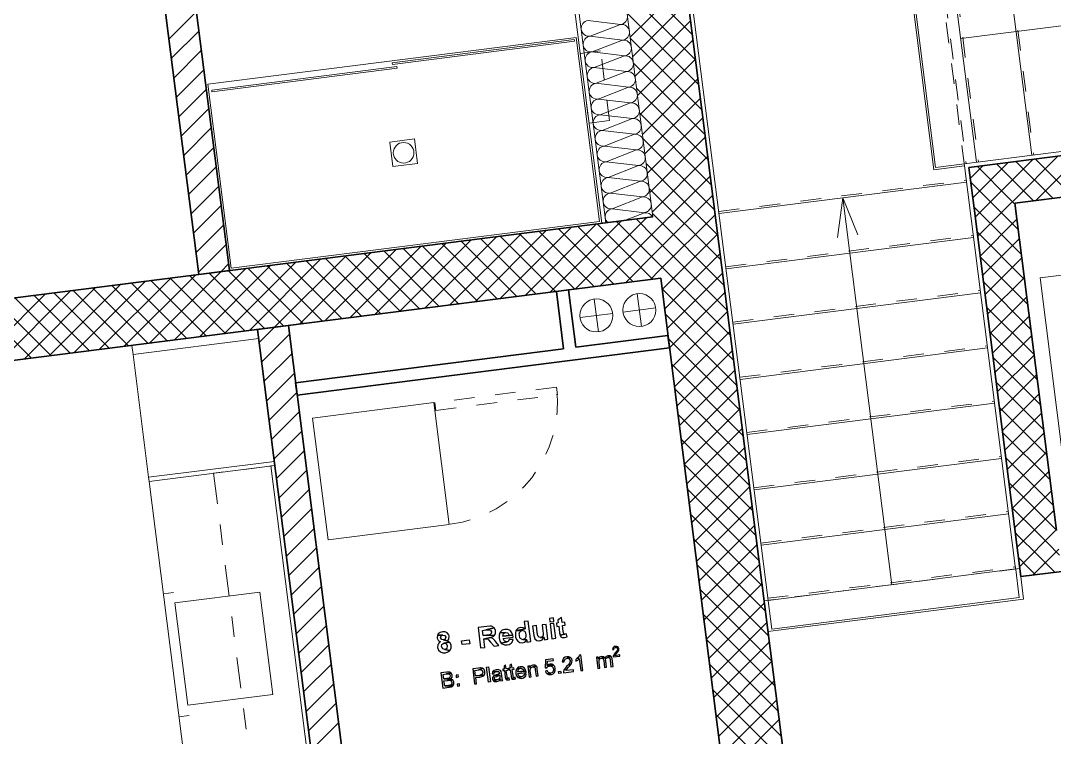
# Model space of a CAD drawing. Header units: metres. Extents: x 2713679.5 to 2713747.3, y 1226017.1 to 1226104.2.
# Drawn here: x 2713686.58 to 2713691.59, y 1226082.25 to 1226085.72 of the extents above; entities that cross this region are included whole.
import ezdxf

# ---------------------------------------------------------------- set-up
doc = ezdxf.new("R2010")
doc.units = ezdxf.units.M
doc.header["$MEASUREMENT"] = 0
for name, pattern in [('Achse', [0.115, 0, -0.04, 0.075, 0]), ('Strich 2', [0.141111, 0.070556, -0.070556]), ('Strich 2_1mm', [0.15, 0.1, -0.05]), ('Strichpunkt 3_1_1mm Achsen', [0.25, 0.15, -0.05, 0, -0.05])]:
    doc.linetypes.add(name, pattern=pattern)
doc.layers.add('haustechnik', color=7, linetype='Continuous', true_color=0x0332dd)
doc.layers.add('texte', color=7, linetype='Continuous', true_color=0x000000)
doc.layers.add('plangrafiken', color=251, linetype='Continuous')
doc.layers.add('waende_stuetzen', color=250, linetype='Continuous')

msp = doc.modelspace()

# ---------------------------------------------------------------- linework, layer by layer
at = {"layer": 'haustechnik', "color": 7, "linetype": 'Continuous', "lineweight": 13}
for p, q in [((2713689.2385, 1226084.4146), (2713689.6849, 1226084.4712)), ((2713689.6849, 1226084.4712), (2713689.7202, 1226084.1935)), ((2713689.2738, 1226084.1368), (2713689.2385, 1226084.4146)), ((2713689.5715, 1226084.3964), (2713689.5916, 1226084.2376)), ((2713689.3833, 1226084.2112), (2713689.3631, 1226084.3699)), ((2713689.2939, 1226084.2805), (2713689.4526, 1226084.3006)), ((2713689.6609, 1226084.3271), (2713689.5022, 1226084.3069)), ((2713689.7202, 1226084.1935), (2713689.2738, 1226084.1368))]:
    msp.add_line(p, q, dxfattribs=at)
at = {"layer": 'haustechnik', "color": 144, "linetype": 'Continuous', "lineweight": 20, "true_color": 0x0082b3}
msp.add_circle((2713689.5815, 1226084.317), 0.08, dxfattribs=at)
at = {"layer": 'haustechnik', "color": 20, "linetype": 'Continuous', "lineweight": 20, "true_color": 0xfa2d16}
msp.add_circle((2713689.3732, 1226084.2906), 0.08, dxfattribs=at)
at = {"layer": 'plangrafiken', "color": 7, "linetype": 'Continuous', "lineweight": 13}
for p, q in [((2713691.3319, 1226086.2679), (2713691.4842, 1226085.0675)), ((2713691.0093, 1226084.9972), (2713690.8557, 1226086.2074)), ((2713690.8656, 1226086.2087), (2713691.0179, 1226085.0083)), ((2713691.064, 1226086.2339), (2713691.2163, 1226085.0335)), ((2713689.8041, 1226086.074), (2713690.2057, 1226082.9094)), ((2713691.1402, 1226085.6337), (2713691.8098, 1226085.7187)), ((2713689.2747, 1226085.6389), (2713687.489, 1226085.4123)), ((2713689.266, 1226085.6277), (2713688.3831, 1226085.5157)), ((2713688.3841, 1226085.5077), (2713689.267, 1226085.6198)), ((2713689.267, 1226085.6198), (2713689.266, 1226085.6277)), ((2713689.388, 1226084.746), (2713689.2747, 1226085.6389)), ((2713688.4056, 1226085.4973), (2713687.5078, 1226085.3834)), ((2713688.3831, 1226085.5157), (2713688.3841, 1226085.5077)), ((2713688.4066, 1226085.4894), (2713688.4056, 1226085.4973)), ((2713687.5088, 1226085.3755), (2713688.4066, 1226085.4894)), ((2713687.489, 1226085.4123), (2713687.6023, 1226084.5194)), ((2713687.5078, 1226085.3834), (2713687.5088, 1226085.3755)), ((2713688.4905, 1226085.1462), (2713688.3714, 1226085.1311)), ((2713688.5056, 1226085.0272), (2713688.4905, 1226085.1462)), ((2713688.3714, 1226085.1311), (2713688.3865, 1226085.0121)), ((2713691.0179, 1226085.0083), (2713691.752, 1226085.1015)), ((2713688.3865, 1226085.0121), (2713688.5056, 1226085.0272)), ((2713691.1581, 1226085.016), (2713691.0093, 1226084.9972)), ((2713691.4061, 1226083.0617), (2713691.1581, 1226085.016)), ((2713689.9678, 1226084.7843), (2713691.1682, 1226084.9367)), ((2713690.568, 1226084.8605), (2713690.5419, 1226084.6691)), ((2713690.568, 1226084.8605), (2713690.6411, 1226084.6817)), ((2713690.8059, 1226082.9855), (2713690.568, 1226084.8605)), ((2713687.6023, 1226084.5194), (2713689.388, 1226084.746)), ((2713690.0018, 1226084.5165), (2713691.2021, 1226084.6688)), ((2713691.5244, 1226084.4728), (2713692.9132, 1226084.6491)), ((2713691.6629, 1226083.3816), (2713691.5244, 1226084.4728)), ((2713690.0358, 1226084.2486), (2713691.2361, 1226084.401)), ((2713687.1205, 1226084.1458), (2713687.7306, 1226084.2232)), ((2713687.7306, 1226084.2232), (2713687.7363, 1226084.1786)), ((2713687.1262, 1226084.1012), (2713687.1205, 1226084.1458)), ((2713687.1262, 1226084.1012), (2713687.7363, 1226084.1786)), ((2713687.7363, 1226084.1786), (2713687.8118, 1226083.5834)), ((2713687.2017, 1226083.5059), (2713687.1262, 1226084.1012)), ((2713690.0698, 1226083.9808), (2713691.2701, 1226084.1331)), ((2713687.9969, 1226083.7933), (2713688.5842, 1226083.8679)), ((2713688.5842, 1226083.8679), (2713688.6591, 1226083.2776)), ((2713690.1037, 1226083.7129), (2713691.3041, 1226083.8653)), ((2713688.0718, 1226083.2031), (2713687.9969, 1226083.7933)), ((2713690.1377, 1226083.4451), (2713691.3381, 1226083.5974)), ((2713687.8118, 1226083.5834), (2713687.2017, 1226083.5059)), ((2713687.2042, 1226083.4861), (2713687.8143, 1226083.5635)), ((2713687.8143, 1226083.5635), (2713687.7945, 1226083.561)), ((2713687.7945, 1226083.561), (2713688.0526, 1226081.5273)), ((2713687.8143, 1226083.5635), (2713687.8118, 1226083.5834)), ((2713687.2017, 1226083.5059), (2713687.2042, 1226083.4861)), ((2713687.2042, 1226083.4861), (2713687.4623, 1226081.4524)), ((2713690.1717, 1226083.1772), (2713691.3721, 1226083.3296)), ((2713688.6591, 1226083.2776), (2713688.0718, 1226083.2031)), ((2713690.2057, 1226082.9094), (2713691.4061, 1226083.0617)), ((2713691.4048, 1226083.0716), (2713691.4237, 1226082.9228)), ((2713691.431, 1226083.0245), (2713691.4448, 1226082.9154)), ((2713687.2735, 1226082.9405), (2713687.3231, 1226082.9468)), ((2713687.3294, 1226082.8972), (2713687.7411, 1226082.9494)), ((2713687.7411, 1226082.9494), (2713687.804, 1226082.4534)), ((2713687.3923, 1226082.4011), (2713687.3294, 1226082.8972)), ((2713690.2233, 1226082.7705), (2713690.2045, 1226082.9193)), ((2713691.4448, 1226082.9154), (2713690.2048, 1226082.7581)), ((2713691.4237, 1226082.9228), (2713690.2233, 1226082.7705)), ((2713687.804, 1226082.4534), (2713687.3923, 1226082.4011)), ((2713687.349, 1226082.3452), (2713687.3986, 1226082.3515))]:
    msp.add_line(p, q, dxfattribs=at)
at = {"layer": 'plangrafiken', "color": 7, "linetype": 'Strich 2_1mm', "lineweight": 13}
for p, q in [((2713691.3418, 1226086.2691), (2713691.4941, 1226085.0688)), ((2713691.1581, 1226085.016), (2713691.0045, 1226086.2263)), ((2713691.0144, 1226086.2276), (2713691.1667, 1226085.0272)), ((2713691.0739, 1226086.2351), (2713691.2263, 1226085.0348)), ((2713689.9665, 1226084.7943), (2713691.1669, 1226084.9466)), ((2713690.0005, 1226084.5264), (2713691.2009, 1226084.6787)), ((2713690.0345, 1226084.2586), (2713691.2349, 1226084.4109)), ((2713690.0685, 1226083.9907), (2713691.2689, 1226084.143)), ((2713689.1795, 1226083.9434), (2713688.5891, 1226083.8685)), ((2713689.1843, 1226083.9055), (2713689.1795, 1226083.9434)), ((2713688.5939, 1226083.8306), (2713689.1843, 1226083.9055)), ((2713688.5891, 1226083.8685), (2713688.5939, 1226083.8306)), ((2713690.1025, 1226083.7229), (2713691.3029, 1226083.8752)), ((2713690.1365, 1226083.455), (2713691.3369, 1226083.6073)), ((2713690.1705, 1226083.1871), (2713691.3708, 1226083.3395)), ((2713690.2045, 1226082.9193), (2713691.4048, 1226083.0716))]:
    msp.add_line(p, q, dxfattribs=at)
at = {"layer": 'plangrafiken', "color": 7, "linetype": 'Strich 2', "lineweight": 13}
for p, q in [((2713689.3939, 1226085.5734), (2713689.2947, 1226085.5608)), ((2713689.2947, 1226085.5608), (2713689.3375, 1226085.2235)), ((2713689.4367, 1226085.2361), (2713689.3939, 1226085.5734)), ((2713689.3375, 1226085.2235), (2713689.4367, 1226085.2361))]:
    msp.add_line(p, q, dxfattribs=at)
at = {"layer": 'plangrafiken', "color": 7, "linetype": 'Strichpunkt 3_1_1mm Achsen', "lineweight": 13}
for p, q in [((2713687.8143, 1226083.5635), (2713687.5167, 1226083.5257)), ((2713688.0724, 1226081.5298), (2713687.8143, 1226083.5635)), ((2713687.5167, 1226083.5257), (2713687.7748, 1226081.4921))]:
    msp.add_line(p, q, dxfattribs=at)
at = {"layer": 'plangrafiken', "color": 7, "linetype": 'Strich 2_1mm', "lineweight": 18}
msp.add_line((2713691.4259, 1226083.0642), (2713690.1859, 1226082.9069), dxfattribs=at)
at = {"layer": 'plangrafiken', "color": 7, "linetype": 'Continuous', "lineweight": 13}
msp.add_circle((2713688.4385, 1226085.0792), 0.05, dxfattribs=at)
at = {"layer": 'plangrafiken', "color": 7, "linetype": 'Achse', "lineweight": 13}
msp.add_arc((2713688.5891, 1226083.8685), 0.595, 277.2326, 7.2326, dxfattribs=at)
at = {"layer": 'texte'}
for points in [[(2713689.0426, 1226082.8088), (2713689.0231, 1226082.8063), (2713689.0279, 1226082.7708), (2713688.9827, 1226082.7623), (2713689.012, 1226082.7647), (2713689.0133, 1226082.7647), (2713689.0243, 1226082.7598), (2713689.0279, 1226082.7562), (2713689.0316, 1226082.7427), (2713689.0316, 1226082.7378), (2713689.0292, 1226082.7256), (2713689.0292, 1226082.7256), (2713689.0182, 1226082.7195), (2713689.0353, 1226082.7182), (2713689.0365, 1226082.7072), (2713689.0549, 1226082.7097)], [(2713689.083, 1226082.7868), (2713689.0634, 1226082.7843), (2713689.0695, 1226082.739), (2713689.0708, 1226082.7341), (2713689.0744, 1226082.7231), (2713689.0842, 1226082.7146), (2713689.0842, 1226082.7146), (2713689.0977, 1226082.7133), (2713689.0989, 1226082.7133), (2713689.1099, 1226082.7182), (2713689.1112, 1226082.7195), (2713689.1197, 1226082.7292), (2713689.1026, 1226082.7292), (2713689.0952, 1226082.7305), (2713689.0903, 1226082.7354), (2713689.0891, 1226082.7378), (2713689.0867, 1226082.7537)], [(2713689.1295, 1226082.7929), (2713689.1099, 1226082.7904), (2713689.1136, 1226082.7598), (2713689.1148, 1226082.75), (2713689.1148, 1226082.7403), (2713689.1112, 1226082.7329), (2713689.1026, 1226082.7292), (2713689.1197, 1226082.7292), (2713689.1209, 1226082.7182), (2713689.1381, 1226082.7207)], [(2713689.165, 1226082.8247), (2713689.1454, 1226082.8222), (2713689.1479, 1226082.8051), (2713689.1662, 1226082.8076)], [(2713689.1674, 1226082.7978), (2713689.1491, 1226082.7953), (2713689.1576, 1226082.7231), (2713689.1772, 1226082.7256)], [(2713689.2041, 1226082.8271), (2713689.187, 1226082.8137), (2713689.1882, 1226082.8002), (2713689.1797, 1226082.799), (2713689.1821, 1226082.7831), (2713689.1907, 1226082.7843), (2713689.1944, 1226082.7537), (2713689.1944, 1226082.7525), (2713689.1968, 1226082.7403), (2713689.2201, 1226082.7451), (2713689.2164, 1226082.7464), (2713689.2152, 1226082.7476), (2713689.2127, 1226082.7586), (2713689.209, 1226082.7868), (2713689.2225, 1226082.7892), (2713689.2201, 1226082.8039), (2713689.2078, 1226082.8027)], [(2713688.6021, 1226082.7403), (2713688.6009, 1226082.7268), (2713688.6058, 1226082.7158), (2713688.6058, 1226082.7146), (2713688.6168, 1226082.7084), (2713688.6131, 1226082.706), (2713688.6058, 1226082.6962), (2713688.6046, 1226082.6938), (2713688.6034, 1226082.6815), (2713688.6034, 1226082.6803), (2713688.6083, 1226082.6681), (2713688.6168, 1226082.6595), (2713688.6278, 1226082.6558), (2713688.6401, 1226082.6558), (2713688.6413, 1226082.6558), (2713688.6535, 1226082.6595), (2713688.6633, 1226082.6668), (2713688.6388, 1226082.6705), (2713688.6278, 1226082.6742), (2713688.6278, 1226082.6742), (2713688.6217, 1226082.6852), (2713688.6242, 1226082.6962), (2713688.634, 1226082.7023), (2713688.6609, 1226082.7072), (2713688.6486, 1226082.7133), (2713688.6486, 1226082.7133), (2713688.6315, 1226082.7182), (2713688.6229, 1226082.7195), (2713688.618, 1226082.728), (2713688.6205, 1226082.7378), (2713688.6291, 1226082.7415)], [(2713688.6266, 1226082.7562), (2713688.6156, 1226082.7537), (2713688.6058, 1226082.7464), (2713688.6021, 1226082.7403), (2713688.6291, 1226082.7415), (2713688.6376, 1226082.739), (2713688.6425, 1226082.7317), (2713688.6401, 1226082.7219), (2713688.6315, 1226082.7182), (2713688.6486, 1226082.7133), (2713688.6584, 1226082.7219), (2713688.6584, 1226082.7219), (2713688.6596, 1226082.7354), (2713688.6572, 1226082.7427), (2713688.6499, 1226082.7525), (2713688.6401, 1226082.7562)], [(2713688.842, 1226082.7831), (2713688.7991, 1226082.7782), (2713688.8114, 1226082.6791), (2713688.8322, 1226082.6815), (2713688.8273, 1226082.7231), (2713688.8309, 1226082.7231), (2713688.8615, 1226082.7292), (2713688.8713, 1226082.7341), (2713688.8799, 1226082.7415), (2713688.8248, 1226082.739), (2713688.8212, 1226082.7635), (2713688.8371, 1226082.766), (2713688.8774, 1226082.7757), (2713688.8762, 1226082.7782), (2713688.8652, 1226082.7843), (2713688.8566, 1226082.7843)], [(2713688.8774, 1226082.7757), (2713688.8371, 1226082.766), (2713688.8395, 1226082.766), (2713688.8517, 1226082.7672), (2713688.8603, 1226082.7647), (2713688.864, 1226082.7574), (2713688.8628, 1226082.7488), (2713688.8579, 1226082.7439), (2713688.8542, 1226082.7427), (2713688.8395, 1226082.7403), (2713688.8248, 1226082.739), (2713688.8799, 1226082.7415), (2713688.8836, 1226082.7476), (2713688.8836, 1226082.7611), (2713688.8836, 1226082.7647)], [(2713688.9056, 1226082.7513), (2713688.9019, 1226082.7403), (2713688.9019, 1226082.7268), (2713688.9019, 1226082.7256), (2713688.9056, 1226082.7121), (2713688.9117, 1226082.7023), (2713688.9398, 1226082.7084), (2713688.9276, 1226082.7109), (2713688.9276, 1226082.7121), (2713688.9215, 1226082.7243), (2713688.9692, 1226082.7305), (2713688.968, 1226082.7403), (2713688.9203, 1226082.7354), (2713688.9203, 1226082.7366), (2713688.9227, 1226082.7488), (2713688.9325, 1226082.7537)], [(2713688.9301, 1226082.7684), (2713688.9288, 1226082.7684), (2713688.9166, 1226082.7647), (2713688.908, 1226082.7562), (2713688.9056, 1226082.7513), (2713688.9325, 1226082.7537), (2713688.9435, 1226082.7513), (2713688.9435, 1226082.7513), (2713688.9496, 1226082.739), (2713688.9203, 1226082.7354), (2713688.968, 1226082.7403), (2713688.9631, 1226082.7525), (2713688.957, 1226082.7611), (2713688.9545, 1226082.7635), (2713688.9435, 1226082.7684)], [(2713688.9827, 1226082.7623), (2713688.9802, 1226082.7513), (2713688.9802, 1226082.7366), (2713688.9815, 1226082.7317), (2713688.9851, 1226082.7195), (2713688.9925, 1226082.7109), (2713689.0023, 1226082.7048), (2713689.0145, 1226082.7035), (2713689.0267, 1226082.7072), (2713689.0279, 1226082.7084), (2713689.0353, 1226082.7182), (2713689.0182, 1226082.7195), (2713689.0157, 1226082.7182), (2713689.0047, 1226082.7243), (2713689.0023, 1226082.728), (2713688.9998, 1226082.7415), (2713688.9986, 1226082.7464), (2713689.0023, 1226082.7574), (2713689.0023, 1226082.7574), (2713689.012, 1226082.7647)], [(2713689.0059, 1226082.7782), (2713688.9937, 1226082.7745), (2713688.9851, 1226082.766), (2713688.9827, 1226082.7623), (2713689.0279, 1226082.7708), (2713689.0182, 1226082.777)], [(2713689.2274, 1226082.7476), (2713689.2201, 1226082.7451), (2713689.1968, 1226082.7403), (2713689.2005, 1226082.7329), (2713689.2066, 1226082.7292), (2713689.2164, 1226082.7292), (2713689.2188, 1226082.7292), (2713689.2311, 1226082.7329)], [(2713688.6609, 1226082.7072), (2713688.634, 1226082.7023), (2713688.645, 1226082.6999), (2713688.6499, 1226082.6889), (2713688.6499, 1226082.6889), (2713688.6474, 1226082.6766), (2713688.6388, 1226082.6705), (2713688.6633, 1226082.6668), (2713688.6682, 1226082.6779), (2713688.6682, 1226082.6901), (2713688.6682, 1226082.6938), (2713688.6621, 1226082.7048)], [(2713688.722, 1226082.695), (2713688.7196, 1226082.7133), (2713688.7563, 1226082.7182), (2713688.7588, 1226082.6987), (2713688.722, 1226082.695)], [(2713688.8615, 1226082.7292), (2713688.8309, 1226082.7231), (2713688.8407, 1226082.7231), (2713688.8481, 1226082.7207), (2713688.8493, 1226082.7182), (2713688.8603, 1226082.7072), (2713688.8774, 1226082.6876), (2713688.9007, 1226082.6901), (2713688.886, 1226082.7084), (2713688.8811, 1226082.7146), (2713688.8726, 1226082.7231), (2713688.8726, 1226082.7231)], [(2713688.9509, 1226082.7195), (2713688.9472, 1226082.7109), (2713688.9398, 1226082.7084), (2713688.9117, 1226082.7023), (2713688.9166, 1226082.6987), (2713688.9276, 1226082.6938), (2713688.9411, 1226082.6938), (2713688.9496, 1226082.6962), (2713688.9606, 1226082.7023), (2713688.9643, 1226082.7072), (2713688.9704, 1226082.7195)], [(2713689.4648, 1226082.6864), (2713689.4599, 1226082.6852), (2713689.455, 1226082.6815), (2713689.4525, 1226082.6766), (2713689.4513, 1226082.6705), (2713689.4574, 1226082.6705), (2713689.4574, 1226082.6717), (2713689.4586, 1226082.6779), (2713689.4599, 1226082.6791), (2713689.466, 1226082.6815), (2713689.477, 1226082.684), (2713689.4721, 1226082.6864)], [(2713689.2298, 1226082.6363), (2713689.2213, 1226082.6338), (2713689.2139, 1226082.6289), (2713689.2103, 1226082.6216), (2713689.2078, 1226082.6118), (2713689.2176, 1226082.6118), (2713689.2176, 1226082.6142), (2713689.2201, 1226082.6228), (2713689.2213, 1226082.624), (2713689.2311, 1226082.6289), (2713689.247, 1226082.6326), (2713689.2396, 1226082.6363)], [(2713689.2971, 1226082.6448), (2713689.291, 1226082.6436), (2713689.2898, 1226082.6411), (2713689.2849, 1226082.6326), (2713689.28, 1226082.6289), (2713689.2898, 1226082.6265), (2713689.2971, 1226082.569), (2713689.3069, 1226082.5702)], [(2713689.3975, 1226082.6375), (2713689.3975, 1226082.6375), (2713689.3889, 1226082.6338), (2713689.3828, 1226082.6265), (2713689.3901, 1226082.6265), (2713689.3975, 1226082.6289), (2713689.4085, 1226082.6363), (2713689.4073, 1226082.6363)], [(2713689.4085, 1226082.6363), (2713689.3975, 1226082.6289), (2713689.4048, 1226082.6277), (2713689.4146, 1226082.6301)], [(2713689.4305, 1226082.6411), (2713689.4293, 1226082.6411), (2713689.4207, 1226082.6375), (2713689.4146, 1226082.6301), (2713689.4048, 1226082.6277), (2713689.4085, 1226082.6179), (2713689.4122, 1226082.5836), (2713689.4219, 1226082.5849), (2713689.4183, 1226082.6154), (2713689.417, 1226082.6203), (2713689.4195, 1226082.6289), (2713689.4207, 1226082.6289), (2713689.4293, 1226082.6338), (2713689.4427, 1226082.6387), (2713689.4403, 1226082.6399)], [(2713689.4427, 1226082.6387), (2713689.4293, 1226082.6338), (2713689.4342, 1226082.6326), (2713689.4378, 1226082.6289), (2713689.4403, 1226082.6216), (2713689.444, 1226082.5873), (2713689.4538, 1226082.5885), (2713689.4489, 1226082.6252), (2713689.4476, 1226082.6314)], [(2713689.477, 1226082.684), (2713689.466, 1226082.6815), (2713689.4672, 1226082.6815), (2713689.4733, 1226082.6791), (2713689.4733, 1226082.6791), (2713689.4758, 1226082.6742), (2713689.4758, 1226082.673), (2713689.4746, 1226082.6668), (2713689.4733, 1226082.6656), (2713689.4697, 1226082.6607), (2713689.4648, 1226082.6546), (2713689.4611, 1226082.6509), (2713689.4574, 1226082.646), (2713689.4574, 1226082.6448), (2713689.455, 1226082.6387), (2713689.455, 1226082.635), (2713689.4868, 1226082.6387), (2713689.4868, 1226082.6448), (2713689.4623, 1226082.6411), (2713689.4648, 1226082.6448), (2713689.4648, 1226082.646), (2713689.4709, 1226082.6522), (2713689.4758, 1226082.6583), (2713689.4782, 1226082.6619), (2713689.4795, 1226082.6632), (2713689.4819, 1226082.6681), (2713689.4819, 1226082.6742), (2713689.4807, 1226082.6791)], [(2713688.8505, 1226082.5127), (2713688.8407, 1226082.5861), (2713688.8505, 1226082.5873), (2713688.8591, 1226082.5139), (2713688.8505, 1226082.5127)], [(2713688.9325, 1226082.5971), (2713688.9252, 1226082.5898), (2713688.9264, 1226082.5763), (2713688.919, 1226082.5763), (2713688.9203, 1226082.569), (2713688.9276, 1226082.569), (2713688.9313, 1226082.5384), (2713688.9313, 1226082.5371), (2713688.9337, 1226082.5274), (2713688.946, 1226082.5322), (2713688.9435, 1226082.5322), (2713688.9411, 1226082.5347), (2713688.9398, 1226082.5396), (2713688.9362, 1226082.5702), (2713688.946, 1226082.5714), (2713688.9447, 1226082.5787), (2713688.935, 1226082.5775)], [(2713688.9619, 1226082.6008), (2713688.9533, 1226082.5934), (2713688.9545, 1226082.58), (2713688.9484, 1226082.58), (2713688.9496, 1226082.5726), (2713688.9558, 1226082.5726), (2713688.9594, 1226082.542), (2713688.9606, 1226082.5408), (2713688.9619, 1226082.531), (2713688.9753, 1226082.5359), (2713688.9717, 1226082.5359), (2713688.9704, 1226082.5384), (2713688.9692, 1226082.5433), (2713688.9655, 1226082.5738), (2713688.9741, 1226082.5751), (2713688.9729, 1226082.5824), (2713688.9643, 1226082.5812)], [(2713689.0047, 1226082.5873), (2713689.0035, 1226082.5873), (2713688.9937, 1226082.5849), (2713688.9876, 1226082.5775), (2713689.0059, 1226082.58), (2713689.0084, 1226082.58), (2713689.0169, 1226082.5763), (2713689.0182, 1226082.5751), (2713689.0218, 1226082.5665), (2713688.9925, 1226082.5628), (2713689.0316, 1226082.5665), (2713689.0279, 1226082.5751), (2713689.0231, 1226082.5824), (2713689.0231, 1226082.5824), (2713689.0145, 1226082.5873)], [(2713689.0487, 1226082.5922), (2713689.0402, 1226082.591), (2713689.0475, 1226082.5371), (2713689.0561, 1226082.5384), (2713689.0524, 1226082.5677), (2713689.0524, 1226082.5738), (2713689.0549, 1226082.5824), (2713689.0561, 1226082.5836), (2713689.0487, 1226082.5849)], [(2713689.0659, 1226082.5959), (2713689.0647, 1226082.5946), (2713689.0549, 1226082.5922), (2713689.0487, 1226082.5849), (2713689.0561, 1226082.5836), (2713689.0647, 1226082.5873), (2713689.0818, 1226082.591), (2713689.0744, 1226082.5946)], [(2713689.0818, 1226082.591), (2713689.0647, 1226082.5873), (2713689.0708, 1226082.5861), (2713689.0757, 1226082.5824), (2713689.0769, 1226082.5738), (2713689.0818, 1226082.542), (2713689.0903, 1226082.5433), (2713689.0867, 1226082.5763), (2713689.0855, 1226082.5849)], [(2713689.1638, 1226082.6265), (2713689.1271, 1226082.6216), (2713689.1246, 1226082.5824), (2713689.1332, 1226082.5824), (2713689.1381, 1226082.5885), (2713689.1466, 1226082.591), (2713689.165, 1226082.5946), (2713689.1344, 1226082.5934), (2713689.1356, 1226082.6142), (2713689.165, 1226082.6179)], [(2713689.1479, 1226082.5995), (2713689.143, 1226082.5983), (2713689.1344, 1226082.5934), (2713689.165, 1226082.5946), (2713689.1576, 1226082.5995)], [(2713689.165, 1226082.5946), (2713689.1466, 1226082.591), (2713689.1491, 1226082.5922), (2713689.1589, 1226082.5885), (2713689.1613, 1226082.5861), (2713689.165, 1226082.5763), (2713689.165, 1226082.5714), (2713689.1613, 1226082.5628), (2713689.1601, 1226082.5604), (2713689.1515, 1226082.5567), (2713689.1344, 1226082.553), (2713689.1417, 1226082.5494), (2713689.1515, 1226082.5494), (2713689.1552, 1226082.5494), (2713689.1638, 1226082.553), (2713689.1699, 1226082.5604), (2713689.1736, 1226082.569), (2713689.1736, 1226082.5787), (2713689.1711, 1226082.5885)], [(2713689.247, 1226082.6326), (2713689.2311, 1226082.6289), (2713689.2323, 1226082.6289), (2713689.2409, 1226082.6265), (2713689.2409, 1226082.6252), (2713689.2457, 1226082.6179), (2713689.2457, 1226082.6154), (2713689.2433, 1226082.6057), (2713689.2421, 1226082.6044), (2713689.2372, 1226082.5971), (2713689.2286, 1226082.5885), (2713689.2237, 1226082.5824), (2713689.2188, 1226082.5751), (2713689.2176, 1226082.5738), (2713689.2139, 1226082.5641), (2713689.2139, 1226082.5579), (2713689.2629, 1226082.5641), (2713689.2617, 1226082.5726), (2713689.2249, 1226082.569), (2713689.2286, 1226082.5738), (2713689.2298, 1226082.5763), (2713689.2372, 1226082.5849), (2713689.2445, 1226082.5922), (2713689.2494, 1226082.5995), (2713689.2506, 1226082.6008), (2713689.2543, 1226082.6093), (2713689.2555, 1226082.6179), (2713689.2543, 1226082.6252)], [(2713689.28, 1226082.6289), (2713689.2727, 1226082.6228), (2713689.2739, 1226082.6142), (2713689.2739, 1226082.6142), (2713689.2825, 1226082.6191), (2713689.2837, 1226082.6203), (2713689.2898, 1226082.6265)], [(2713689.3816, 1226082.6338), (2713689.3742, 1226082.6338), (2713689.3803, 1226082.5787), (2713689.3901, 1226082.58), (2713689.3865, 1226082.6081), (2713689.3865, 1226082.6106), (2713689.3865, 1226082.6203), (2713689.3901, 1226082.6265), (2713689.3828, 1226082.6265)], [(2713688.6474, 1226082.5616), (2713688.6193, 1226082.5579), (2713688.6291, 1226082.4845), (2713688.6572, 1226082.4882), (2713688.6596, 1226082.4882), (2713688.6694, 1226082.4906), (2713688.6768, 1226082.4955), (2713688.6376, 1226082.4943), (2713688.634, 1226082.52), (2713688.6511, 1226082.5212), (2713688.6756, 1226082.5249), (2713688.6658, 1226082.5286), (2713688.667, 1226082.5298), (2713688.6327, 1226082.5286), (2713688.6303, 1226082.5506), (2713688.645, 1226082.553), (2713688.6694, 1226082.5567), (2713688.6609, 1226082.5616), (2713688.6572, 1226082.5616)], [(2713688.6694, 1226082.5567), (2713688.645, 1226082.553), (2713688.6474, 1226082.553), (2713688.656, 1226082.553), (2713688.6621, 1226082.5494), (2713688.6645, 1226082.5433), (2713688.6633, 1226082.5371), (2713688.6584, 1226082.5322), (2713688.6486, 1226082.531), (2713688.6327, 1226082.5286), (2713688.667, 1226082.5298), (2713688.6731, 1226082.5371), (2713688.6743, 1226082.5457), (2713688.6743, 1226082.5469), (2713688.6707, 1226082.5555)], [(2713688.7037, 1226082.5482), (2713688.6927, 1226082.5469), (2713688.6939, 1226082.5359), (2713688.7049, 1226082.5384)], [(2713688.8016, 1226082.5812), (2713688.7734, 1226082.5775), (2713688.782, 1226082.5041), (2713688.7918, 1226082.5053), (2713688.7881, 1226082.5347), (2713688.8077, 1226082.5371), (2713688.8126, 1226082.5384), (2713688.8224, 1226082.542), (2713688.8285, 1226082.5469), (2713688.7869, 1226082.5433), (2713688.7845, 1226082.5702), (2713688.8028, 1226082.5726), (2713688.8224, 1226082.58), (2713688.8224, 1226082.58), (2713688.8126, 1226082.5824), (2713688.8114, 1226082.5824)], [(2713688.8224, 1226082.58), (2713688.8028, 1226082.5726), (2713688.8126, 1226082.5738), (2713688.8187, 1226082.5702), (2713688.8224, 1226082.5616), (2713688.8224, 1226082.5604), (2713688.8199, 1226082.5518), (2713688.8163, 1226082.5494), (2713688.8065, 1226082.5457), (2713688.7869, 1226082.5433), (2713688.8285, 1226082.5469), (2713688.8322, 1226082.5543), (2713688.8322, 1226082.5641), (2713688.8322, 1226082.5641), (2713688.8285, 1226082.5738)], [(2713688.8701, 1226082.5628), (2713688.8701, 1226082.5628), (2713688.8677, 1226082.553), (2713688.8762, 1226082.553), (2713688.8799, 1226082.5616), (2713688.8799, 1226082.5616), (2713688.8885, 1226082.5653)], [(2713688.8799, 1226082.5457), (2713688.8738, 1226082.542), (2713688.8701, 1226082.5359), (2713688.8689, 1226082.5286), (2713688.8689, 1226082.5261), (2713688.875, 1226082.5188), (2713688.8909, 1226082.5237), (2713688.8823, 1226082.5249), (2713688.8787, 1226082.5298), (2713688.8787, 1226082.5347), (2713688.8823, 1226082.5384), (2713688.8897, 1226082.5408), (2713688.8958, 1226082.5433), (2713688.9044, 1226082.5469)], [(2713688.8897, 1226082.5726), (2713688.8872, 1226082.5726), (2713688.8774, 1226082.5702), (2713688.8774, 1226082.5702), (2713688.8701, 1226082.5628), (2713688.8885, 1226082.5653), (2713688.8909, 1226082.5653), (2713688.8995, 1226082.5641), (2713688.9031, 1226082.5555), (2713688.9031, 1226082.5543), (2713688.8982, 1226082.5518), (2713688.8872, 1226082.5482), (2713688.8799, 1226082.5457), (2713688.9044, 1226082.5469), (2713688.9056, 1226082.5433), (2713688.9044, 1226082.5335), (2713688.8995, 1226082.5274), (2713688.908, 1226082.5261), (2713688.9105, 1226082.52), (2713688.9203, 1226082.5212), (2713688.9166, 1226082.5274), (2713688.9166, 1226082.531), (2713688.9142, 1226082.5433), (2713688.9129, 1226082.5555), (2713688.9117, 1226082.5641), (2713688.908, 1226082.5702), (2713688.9007, 1226082.5726), (2713688.8995, 1226082.5726)], [(2713688.979, 1226082.5371), (2713688.9753, 1226082.5359), (2713688.9619, 1226082.531), (2713688.9668, 1226082.5274), (2713688.9753, 1226082.5274), (2713688.9815, 1226082.5286)], [(2713688.9876, 1226082.5775), (2713688.9851, 1226082.5751), (2713688.9827, 1226082.5665), (2713688.9827, 1226082.5555), (2713688.9827, 1226082.553), (2713688.9863, 1226082.5433), (2713688.9925, 1226082.5359), (2713689.0108, 1226082.5384), (2713689.0084, 1226082.5384), (2713688.9986, 1226082.542), (2713688.9961, 1226082.5457), (2713688.9925, 1226082.5555), (2713689.0328, 1226082.5604), (2713689.0328, 1226082.5628), (2713689.0316, 1226082.5665), (2713688.9925, 1226082.5628), (2713688.9925, 1226082.5653), (2713688.9949, 1226082.5751), (2713688.9961, 1226082.5763), (2713689.0059, 1226082.58)], [(2713689.0243, 1226082.5518), (2713689.0243, 1226082.5518), (2713689.0194, 1226082.5433), (2713689.0108, 1226082.5384), (2713688.9925, 1226082.5359), (2713688.9937, 1226082.5359), (2713689.0023, 1226082.5322), (2713689.012, 1226082.531), (2713689.0194, 1226082.5335), (2713689.0267, 1226082.5384), (2713689.0304, 1226082.542), (2713689.0328, 1226082.5518)], [(2713689.1344, 1226082.569), (2713689.1258, 1226082.5665), (2713689.1283, 1226082.5592), (2713689.1344, 1226082.553), (2713689.1515, 1226082.5567), (2713689.1503, 1226082.5567), (2713689.1417, 1226082.5592), (2713689.1393, 1226082.5604)], [(2713689.1907, 1226082.5555), (2713689.1895, 1226082.5653), (2713689.1992, 1226082.5665), (2713689.2017, 1226082.5567), (2713689.1907, 1226082.5555)], [(2713688.6756, 1226082.5249), (2713688.6511, 1226082.5212), (2713688.6523, 1226082.5225), (2713688.6621, 1226082.5225), (2713688.6694, 1226082.5188), (2713688.6719, 1226082.5114), (2713688.6719, 1226082.5053), (2713688.6682, 1226082.5004), (2713688.6621, 1226082.498), (2713688.656, 1226082.4968), (2713688.6376, 1226082.4943), (2713688.6768, 1226082.4955), (2713688.6817, 1226082.5029), (2713688.6817, 1226082.5029), (2713688.6817, 1226082.5127), (2713688.6817, 1226082.5151), (2713688.6768, 1226082.5237)], [(2713688.7086, 1226082.5053), (2713688.6988, 1226082.5029), (2713688.7, 1226082.4931), (2713688.7098, 1226082.4943)], [(2713688.8995, 1226082.5274), (2713688.8909, 1226082.5237), (2713688.875, 1226082.5188), (2713688.8787, 1226082.5163), (2713688.8897, 1226082.5163), (2713688.8897, 1226082.5163), (2713688.8995, 1226082.5188), (2713688.9007, 1226082.52), (2713688.908, 1226082.5261)], [(2713688.9509, 1226082.5335), (2713688.946, 1226082.5322), (2713688.9337, 1226082.5274), (2713688.9374, 1226082.5237), (2713688.946, 1226082.5237), (2713688.9521, 1226082.5249)]]:
    msp.add_lwpolyline(points, close=True, dxfattribs=at)
at = {"layer": 'waende_stuetzen', "color": 7, "linetype": 'Continuous', "lineweight": 35}
for p, q in [((2713687.5936, 1226084.5082), (2713687.2512, 1226087.2066)), ((2713687.1024, 1226087.1877), (2713687.4448, 1226084.4894)), ((2713690.3672, 1226081.4783), (2713689.7818, 1226086.0913)), ((2713693.3121, 1226085.2793), (2713691.1792, 1226085.0086)), ((2713691.4028, 1226084.8354), (2713693.1388, 1226085.0557)), ((2713691.1792, 1226085.0086), (2713691.2044, 1226084.8102)), ((2713691.2044, 1226084.8102), (2713691.431, 1226083.0245)), ((2713691.6042, 1226083.2481), (2713691.4028, 1226084.8354)), ((2713689.6472, 1226084.7689), (2713681.1801, 1226083.6943)), ((2713687.4448, 1226084.4894), (2713687.5936, 1226084.5082)), ((2713681.2179, 1226083.3967), (2713689.6849, 1226084.4712)), ((2713689.6849, 1226084.4712), (2713690.1073, 1226081.1429)), ((2713689.2385, 1226084.4146), (2713689.179, 1226084.407)), ((2713689.179, 1226084.407), (2713689.2143, 1226084.1293)), ((2713689.2738, 1226084.1368), (2713689.2385, 1226084.4146)), ((2713687.8794, 1226084.2421), (2713687.7306, 1226084.2232)), ((2713688.2829, 1226081.0626), (2713687.8794, 1226084.2421)), ((2713687.7306, 1226084.2232), (2713688.1341, 1226081.0437)), ((2713689.7202, 1226084.1935), (2713689.2738, 1226084.1368)), ((2713689.7278, 1226084.1339), (2713689.7202, 1226084.1935)), ((2713689.2143, 1226084.1293), (2713687.9147, 1226083.9643)), ((2713687.9222, 1226083.9048), (2713689.7278, 1226084.1339)), ((2713687.9147, 1226083.9643), (2713687.9222, 1226083.9048)), ((2713691.431, 1226083.0245), (2713691.6294, 1226083.0497))]:
    msp.add_line(p, q, dxfattribs=at)
at = {"layer": 'waende_stuetzen', "color": 7, "linetype": 'Continuous', "lineweight": 18}
for p, q in [((2713689.6472, 1226084.7689), (2713689.4464, 1226086.3512)), ((2713689.1984, 1226086.3197), (2713689.3992, 1226084.7374)), ((2713689.2182, 1226086.3222), (2713689.419, 1226084.7399)), ((2713689.3992, 1226084.7374), (2713689.419, 1226084.7399))]:
    msp.add_line(p, q, dxfattribs=at)
at = {"layer": 'waende_stuetzen', "color": 18, "linetype": 'Continuous', "lineweight": 0, "true_color": 0x000000}
for p, q in [((2713689.8374, 1226085.6532), (2713689.491, 1226085.9995)), ((2713689.5367, 1226085.6393), (2713689.8051, 1226085.9077)), ((2713689.8528, 1226085.5317), (2713689.5064, 1226085.878)), ((2713689.5487, 1226085.5452), (2713689.817, 1226085.8135)), ((2713687.3001, 1226085.6301), (2713687.4343, 1226085.7642)), ((2713689.8682, 1226085.4102), (2713689.5218, 1226085.7565)), ((2713689.5606, 1226085.4511), (2713689.8289, 1226085.7194)), ((2713687.312, 1226085.5359), (2713687.4462, 1226085.6701)), ((2713689.8836, 1226085.2887), (2713689.5372, 1226085.6351)), ((2713689.5725, 1226085.357), (2713689.8409, 1226085.6253)), ((2713687.324, 1226085.4418), (2713687.4581, 1226085.576)), ((2713689.899, 1226085.1672), (2713689.5527, 1226085.5136)), ((2713689.5845, 1226085.2628), (2713689.8528, 1226085.5312)), ((2713687.3359, 1226085.3477), (2713687.4701, 1226085.4819)), ((2713689.9144, 1226085.0457), (2713689.5681, 1226085.3921)), ((2713689.5964, 1226085.1687), (2713689.8648, 1226085.4371)), ((2713687.3479, 1226085.2536), (2713687.482, 1226085.3878)), ((2713689.6084, 1226085.0746), (2713689.8767, 1226085.3429)), ((2713687.3598, 1226085.1595), (2713687.494, 1226085.2936)), ((2713689.9299, 1226084.9243), (2713689.5835, 1226085.2706)), ((2713689.6203, 1226084.9805), (2713689.8887, 1226085.2488)), ((2713687.3717, 1226085.0653), (2713687.5059, 1226085.1995)), ((2713689.9453, 1226084.8028), (2713689.5989, 1226085.1491)), ((2713689.6323, 1226084.8863), (2713689.9006, 1226085.1547)), ((2713687.3837, 1226084.9712), (2713687.5179, 1226085.1054)), ((2713689.6442, 1226084.7922), (2713689.9126, 1226085.0606)), ((2713691.3888, 1226084.9458), (2713691.4912, 1226085.0482)), ((2713691.4007, 1226084.8517), (2713691.6127, 1226085.0637)), ((2713691.6805, 1226084.8707), (2713691.5016, 1226085.0496)), ((2713691.5033, 1226084.8482), (2713691.7342, 1226085.0791)), ((2713687.3956, 1226084.8771), (2713687.5298, 1226085.0113)), ((2713689.9607, 1226084.6813), (2713689.6143, 1226085.0277)), ((2713691.2132, 1226084.9823), (2713691.2482, 1226085.0174)), ((2713691.3797, 1226084.8533), (2713691.2193, 1226085.0137)), ((2713691.2729, 1226084.936), (2713691.3697, 1226085.0328)), ((2713691.3881, 1226084.9509), (2713691.3134, 1226085.0257)), ((2713691.5864, 1226084.8587), (2713691.4075, 1226085.0376)), ((2713689.6562, 1226084.6981), (2713689.9245, 1226084.9665)), ((2713691.186, 1226084.9551), (2713691.2132, 1226084.9823)), ((2713691.3327, 1226084.8897), (2713691.3888, 1226084.9458)), ((2713691.4923, 1226084.8468), (2713691.3881, 1226084.9509)), ((2713687.4076, 1226084.783), (2713687.5418, 1226084.9172)), ((2713689.9761, 1226084.5598), (2713689.6298, 1226084.9062)), ((2713691.304, 1226084.8229), (2713691.188, 1226084.9389)), ((2713691.1979, 1226084.861), (2713691.2729, 1226084.936)), ((2713689.6681, 1226084.604), (2713689.9365, 1226084.8723)), ((2713691.2603, 1226084.8173), (2713691.3327, 1226084.8897)), ((2713691.3982, 1226084.8348), (2713691.3797, 1226084.8533)), ((2713691.3818, 1226084.8327), (2713691.3924, 1226084.8434)), ((2713691.3924, 1226084.8434), (2713691.4007, 1226084.8517)), ((2713687.4195, 1226084.6889), (2713687.5537, 1226084.823)), ((2713691.2099, 1226084.8109), (2713691.2034, 1226084.8174)), ((2713691.2099, 1226084.7669), (2713691.2603, 1226084.8173)), ((2713691.4344, 1226084.5865), (2713691.2099, 1226084.8109)), ((2713691.2218, 1226084.6728), (2713691.3818, 1226084.8327)), ((2713691.4189, 1226084.708), (2713691.304, 1226084.8229)), ((2713691.4035, 1226084.8295), (2713691.3982, 1226084.8348)), ((2713689.1492, 1226084.4032), (2713689.4955, 1226084.7496)), ((2713689.2707, 1226084.4187), (2713689.617, 1226084.765)), ((2713689.676, 1226084.5417), (2713689.4712, 1226084.7465)), ((2713689.6606, 1226084.6632), (2713689.5653, 1226084.7585)), ((2713689.9915, 1226084.4383), (2713689.6452, 1226084.7847)), ((2713689.68, 1226084.5099), (2713689.9484, 1226084.7782)), ((2713691.2337, 1226084.5786), (2713691.4126, 1226084.7575)), ((2713687.4315, 1226084.5947), (2713687.5656, 1226084.7289)), ((2713688.7847, 1226084.357), (2713689.1311, 1226084.7034)), ((2713688.9062, 1226084.3724), (2713689.2526, 1226084.7188)), ((2713689.0277, 1226084.3878), (2713689.374, 1226084.7342)), ((2713689.3631, 1226084.4304), (2713689.0947, 1226084.6987)), ((2713689.4572, 1226084.4423), (2713689.1888, 1226084.7107)), ((2713689.5513, 1226084.4543), (2713689.283, 1226084.7226)), ((2713689.6454, 1226084.4662), (2713689.3771, 1226084.7346)), ((2713689.3921, 1226084.4341), (2713689.6562, 1226084.6981)), ((2713691.4498, 1226084.465), (2713691.2189, 1226084.6959)), ((2713688.2988, 1226084.2953), (2713688.6452, 1226084.6417)), ((2713688.4203, 1226084.3107), (2713688.7666, 1226084.6571)), ((2713688.5418, 1226084.3262), (2713688.8881, 1226084.6725)), ((2713688.6632, 1226084.3416), (2713689.0096, 1226084.6879)), ((2713688.9866, 1226084.3826), (2713688.7182, 1226084.651)), ((2713689.0807, 1226084.3946), (2713688.8124, 1226084.6629)), ((2713689.1748, 1226084.4065), (2713688.9065, 1226084.6749)), ((2713689.2689, 1226084.4184), (2713689.0006, 1226084.6868)), ((2713690.0069, 1226084.3168), (2713689.6606, 1226084.6632)), ((2713689.692, 1226084.4157), (2713689.9603, 1226084.6841)), ((2713691.2457, 1226084.4845), (2713691.4246, 1226084.6634)), ((2713687.4434, 1226084.5006), (2713687.5776, 1226084.6348)), ((2713687.9343, 1226084.2491), (2713688.2807, 1226084.5954)), ((2713688.0558, 1226084.2645), (2713688.4022, 1226084.6109)), ((2713688.1773, 1226084.2799), (2713688.5237, 1226084.6263)), ((2713688.516, 1226084.3229), (2713688.2476, 1226084.5912)), ((2713688.6101, 1226084.3348), (2713688.3417, 1226084.6032)), ((2713688.7042, 1226084.3468), (2713688.4359, 1226084.6151)), ((2713688.7983, 1226084.3587), (2713688.53, 1226084.6271)), ((2713688.8925, 1226084.3707), (2713688.6241, 1226084.639)), ((2713689.5136, 1226084.4495), (2713689.6681, 1226084.604)), ((2713689.7039, 1226084.3216), (2713689.9723, 1226084.59)), ((2713687.5518, 1226084.5029), (2713687.5895, 1226084.5407)), ((2713687.5699, 1226084.2028), (2713687.9163, 1226084.5492)), ((2713687.6914, 1226084.2182), (2713688.0377, 1226084.5646)), ((2713687.8129, 1226084.2337), (2713688.1592, 1226084.58)), ((2713688.1395, 1226084.2751), (2713687.8711, 1226084.5435)), ((2713688.2336, 1226084.2871), (2713687.9653, 1226084.5554)), ((2713688.3277, 1226084.299), (2713688.0594, 1226084.5674)), ((2713688.4219, 1226084.3109), (2713688.1535, 1226084.5793)), ((2713690.0224, 1226084.1954), (2713689.676, 1226084.5417)), ((2713691.4652, 1226084.3435), (2713691.2343, 1226084.5744)), ((2713691.2576, 1226084.3904), (2713691.4365, 1226084.5693)), ((2713687.2054, 1226084.1566), (2713687.5518, 1226084.5029)), ((2713687.3269, 1226084.172), (2713687.6733, 1226084.5184)), ((2713687.4484, 1226084.1874), (2713687.7948, 1226084.5338)), ((2713687.763, 1226084.2273), (2713687.4947, 1226084.4957)), ((2713687.8571, 1226084.2393), (2713687.5888, 1226084.5076)), ((2713687.9512, 1226084.2512), (2713687.6829, 1226084.5196)), ((2713688.0454, 1226084.2632), (2713687.777, 1226084.5315)), ((2713689.6351, 1226084.4649), (2713689.68, 1226084.5099)), ((2713689.7159, 1226084.2275), (2713689.9842, 1226084.4958)), ((2713686.7195, 1226084.0949), (2713687.0659, 1226084.4413)), ((2713686.841, 1226084.1103), (2713687.1874, 1226084.4567)), ((2713686.9625, 1226084.1257), (2713687.3088, 1226084.4721)), ((2713687.084, 1226084.1412), (2713687.4303, 1226084.4875)), ((2713687.3865, 1226084.1796), (2713687.1182, 1226084.4479)), ((2713687.4806, 1226084.1915), (2713687.2123, 1226084.4598)), ((2713687.5748, 1226084.2034), (2713687.3064, 1226084.4718)), ((2713687.6689, 1226084.2154), (2713687.4005, 1226084.4837)), ((2713691.4806, 1226084.222), (2713691.2497, 1226084.4529)), ((2713691.2696, 1226084.2963), (2713691.4485, 1226084.4752)), ((2713686.3551, 1226084.0487), (2713686.7014, 1226084.395)), ((2713686.4765, 1226084.0641), (2713686.8229, 1226084.4104)), ((2713686.598, 1226084.0795), (2713686.9444, 1226084.4258)), ((2713687.01, 1226084.1318), (2713686.7417, 1226084.4001)), ((2713687.1042, 1226084.1437), (2713686.8358, 1226084.4121)), ((2713687.1983, 1226084.1557), (2713686.9299, 1226084.424)), ((2713687.2924, 1226084.1676), (2713687.024, 1226084.436)), ((2713690.0378, 1226084.0739), (2713689.6914, 1226084.4202)), ((2713689.7278, 1226084.1334), (2713689.9962, 1226084.4017)), ((2713686.6335, 1226084.084), (2713686.3652, 1226084.3523)), ((2713686.7277, 1226084.0959), (2713686.4593, 1226084.3643)), ((2713686.8218, 1226084.1079), (2713686.5534, 1226084.3762)), ((2713686.9159, 1226084.1198), (2713686.6476, 1226084.3882)), ((2713691.2815, 1226084.2022), (2713691.4604, 1226084.3811)), ((2713690.0532, 1226083.9524), (2713689.7068, 1226084.2988)), ((2713689.7398, 1226084.0393), (2713690.0081, 1226084.3076)), ((2713691.496, 1226084.1006), (2713691.2651, 1226084.3315)), ((2713691.2935, 1226084.108), (2713691.4724, 1226084.2869)), ((2713687.7387, 1226084.1595), (2713687.8129, 1226084.2337)), ((2713687.7507, 1226084.0654), (2713687.8848, 1226084.1996)), ((2713689.7517, 1226083.9451), (2713690.0201, 1226084.2135)), ((2713691.5114, 1226083.9791), (2713691.2805, 1226084.21)), ((2713691.3054, 1226084.0139), (2713691.4843, 1226084.1928)), ((2713690.0686, 1226083.8309), (2713689.7223, 1226084.1773)), ((2713687.7626, 1226083.9713), (2713687.8968, 1226084.1054)), ((2713689.7637, 1226083.851), (2713690.032, 1226084.1194)), ((2713691.5269, 1226083.8576), (2713691.296, 1226084.0885)), ((2713691.3174, 1226083.9198), (2713691.4963, 1226084.0987)), ((2713690.084, 1226083.7094), (2713689.7377, 1226084.0558)), ((2713687.7745, 1226083.8771), (2713687.9087, 1226084.0113)), ((2713689.7756, 1226083.7569), (2713690.044, 1226084.0252)), ((2713691.3293, 1226083.8257), (2713691.5082, 1226084.0046)), ((2713691.5423, 1226083.7361), (2713691.3114, 1226083.967)), ((2713687.7865, 1226083.783), (2713687.9207, 1226083.9172)), ((2713690.0994, 1226083.5879), (2713689.7531, 1226083.9343)), ((2713689.7875, 1226083.6628), (2713690.0559, 1226083.9311)), ((2713691.3413, 1226083.7315), (2713691.5202, 1226083.9104)), ((2713691.5577, 1226083.6146), (2713691.3268, 1226083.8455)), ((2713687.7984, 1226083.6889), (2713687.9326, 1226083.8231)), ((2713690.1149, 1226083.4665), (2713689.7685, 1226083.8128)), ((2713689.7995, 1226083.5686), (2713690.0678, 1226083.837)), ((2713691.3532, 1226083.6374), (2713691.5321, 1226083.8163)), ((2713689.8114, 1226083.4745), (2713690.0798, 1226083.7429)), ((2713687.8104, 1226083.5948), (2713687.9446, 1226083.729)), ((2713690.1303, 1226083.345), (2713689.7839, 1226083.6913)), ((2713691.5731, 1226083.4931), (2713691.3422, 1226083.724)), ((2713691.3651, 1226083.5433), (2713691.544, 1226083.7222)), ((2713689.8234, 1226083.3804), (2713690.0917, 1226083.6488)), ((2713687.8223, 1226083.5007), (2713687.9565, 1226083.6348)), ((2713691.5885, 1226083.3717), (2713691.3576, 1226083.6026)), ((2713691.3771, 1226083.4492), (2713691.556, 1226083.6281)), ((2713687.8343, 1226083.4065), (2713687.9684, 1226083.5407)), ((2713690.1457, 1226083.2235), (2713689.7993, 1226083.5699)), ((2713689.8353, 1226083.2863), (2713690.1037, 1226083.5546)), ((2713691.389, 1226083.3551), (2713691.5679, 1226083.534)), ((2713687.8462, 1226083.3124), (2713687.9804, 1226083.4466)), ((2713690.1611, 1226083.102), (2713689.8148, 1226083.4484)), ((2713689.8473, 1226083.1922), (2713690.1156, 1226083.4605)), ((2713691.6039, 1226083.2502), (2713691.373, 1226083.4811)), ((2713691.401, 1226083.2609), (2713691.5799, 1226083.4398)), ((2713687.8582, 1226083.2183), (2713687.9923, 1226083.3525)), ((2713689.8592, 1226083.098), (2713690.1276, 1226083.3664)), ((2713691.5117, 1226083.2364), (2713691.3885, 1226083.3596)), ((2713691.4783, 1226083.2322), (2713691.5918, 1226083.3457)), ((2713690.1765, 1226082.9805), (2713689.8302, 1226083.3269)), ((2713687.8701, 1226083.1242), (2713688.0043, 1226083.2583)), ((2713689.8712, 1226083.0039), (2713690.1395, 1226083.2723)), ((2713691.4175, 1226083.2244), (2713691.4039, 1226083.2381)), ((2713691.4249, 1226083.0727), (2713691.5997, 1226083.2476)), ((2713691.5587, 1226083.1894), (2713691.5117, 1226083.2364)), ((2713690.192, 1226082.859), (2713689.8456, 1226083.2054)), ((2713691.4129, 1226083.1668), (2713691.4783, 1226083.2322)), ((2713691.5124, 1226083.1296), (2713691.4175, 1226083.2244)), ((2713691.6194, 1226083.1287), (2713691.5587, 1226083.1894)), ((2713687.882, 1226083.0301), (2713688.0162, 1226083.1642)), ((2713689.8831, 1226082.9098), (2713690.1515, 1226083.1781)), ((2713691.4903, 1226083.0321), (2713691.6157, 1226083.1575)), ((2713691.4661, 1226083.0698), (2713691.4193, 1226083.1166)), ((2713691.5964, 1226083.0455), (2713691.5124, 1226083.1296)), ((2713687.894, 1226082.9359), (2713688.0282, 1226083.0701)), ((2713690.2074, 1226082.7376), (2713689.861, 1226083.0839)), ((2713689.895, 1226082.8157), (2713690.1634, 1226083.084)), ((2713691.5023, 1226083.0336), (2713691.4661, 1226083.0698)), ((2713689.907, 1226082.7216), (2713690.1753, 1226082.9899)), ((2713687.9059, 1226082.8418), (2713688.0401, 1226082.976)), ((2713690.2228, 1226082.6161), (2713689.8764, 1226082.9624)), ((2713689.9189, 1226082.6274), (2713690.1873, 1226082.8958)), ((2713687.9179, 1226082.7477), (2713688.0521, 1226082.8819)), ((2713690.2382, 1226082.4946), (2713689.8918, 1226082.841)), ((2713687.9298, 1226082.6536), (2713688.064, 1226082.7877)), ((2713689.9309, 1226082.5333), (2713690.1992, 1226082.8017)), ((2713687.9418, 1226082.5594), (2713688.0759, 1226082.6936)), ((2713690.2536, 1226082.3731), (2713689.9073, 1226082.7195)), ((2713689.9428, 1226082.4392), (2713690.2112, 1226082.7075)), ((2713687.9537, 1226082.4653), (2713688.0879, 1226082.5995)), ((2713690.269, 1226082.2516), (2713689.9227, 1226082.598)), ((2713689.9548, 1226082.3451), (2713690.2231, 1226082.6134)), ((2713687.9657, 1226082.3712), (2713688.0998, 1226082.5054)), ((2713689.9667, 1226082.2509), (2713690.2351, 1226082.5193)), ((2713690.2845, 1226082.1301), (2713689.9381, 1226082.4765)), ((2713687.9776, 1226082.2771), (2713688.1118, 1226082.4113)), ((2713689.9787, 1226082.1568), (2713690.247, 1226082.4252)), ((2713690.2999, 1226082.0087), (2713689.9535, 1226082.355)), ((2713687.9895, 1226082.183), (2713688.1237, 1226082.3171)), ((2713689.9906, 1226082.0627), (2713690.259, 1226082.3311))]:
    msp.add_line(p, q, dxfattribs=at)
at = {"layer": 'waende_stuetzen', "color": 7, "linetype": 'Continuous', "lineweight": 13}
for p, q in [((2713689.3332, 1226085.7203), (2713689.4902, 1226085.7016)), ((2713689.3429, 1226085.6443), (2713689.4902, 1226085.7016)), ((2713689.3429, 1226085.6443), (2713689.4998, 1226085.6256)), ((2713689.3525, 1226085.5682), (2713689.4998, 1226085.6256)), ((2713689.3525, 1226085.5682), (2713689.5095, 1226085.5495)), ((2713689.3622, 1226085.4922), (2713689.5095, 1226085.5495)), ((2713689.3622, 1226085.4922), (2713689.5191, 1226085.4734)), ((2713689.3718, 1226085.4161), (2713689.5191, 1226085.4734)), ((2713689.3718, 1226085.4161), (2713689.5288, 1226085.3974)), ((2713689.3815, 1226085.34), (2713689.5288, 1226085.3974)), ((2713689.3815, 1226085.34), (2713689.5384, 1226085.3213)), ((2713689.3911, 1226085.264), (2713689.5384, 1226085.3213)), ((2713689.3911, 1226085.264), (2713689.5481, 1226085.2453)), ((2713689.4008, 1226085.1879), (2713689.5481, 1226085.2453)), ((2713689.4008, 1226085.1879), (2713689.5577, 1226085.1692)), ((2713689.4104, 1226085.1119), (2713689.5577, 1226085.1692)), ((2713689.4104, 1226085.1119), (2713689.5674, 1226085.0932)), ((2713689.4201, 1226085.0358), (2713689.5674, 1226085.0932)), ((2713689.4201, 1226085.0358), (2713689.577, 1226085.0171)), ((2713689.4297, 1226084.9598), (2713689.577, 1226085.0171)), ((2713689.4297, 1226084.9598), (2713689.5867, 1226084.941)), ((2713689.4394, 1226084.8837), (2713689.5867, 1226084.941)), ((2713689.4394, 1226084.8837), (2713689.5963, 1226084.865)), ((2713689.449, 1226084.8077), (2713689.5963, 1226084.865)), ((2713689.449, 1226084.8077), (2713689.606, 1226084.7889)), ((2713689.419, 1226084.7399), (2713689.6472, 1226084.7689)), ((2713689.5095, 1226084.7514), (2713689.606, 1226084.7889))]:
    msp.add_line(p, q, dxfattribs=at)
for centre, start, end in [((2713689.4853, 1226085.7396), 277.2326, 7.2326), ((2713689.3381, 1226085.6823), 97.2326, 187.2326), ((2713689.495, 1226085.6636), 7.2326, 97.2326), ((2713689.3381, 1226085.6823), 187.2326, 277.2326), ((2713689.3477, 1226085.6062), 97.2326, 187.2326), ((2713689.495, 1226085.6636), 277.2326, 7.2326), ((2713689.3477, 1226085.6062), 187.2326, 277.2326), ((2713689.5046, 1226085.5875), 7.2326, 97.2326), ((2713689.5046, 1226085.5875), 277.2326, 7.2326), ((2713689.3574, 1226085.5302), 97.2326, 187.2326), ((2713689.5143, 1226085.5115), 7.2326, 97.2326), ((2713689.3574, 1226085.5302), 187.2326, 277.2326), ((2713689.367, 1226085.4541), 97.2326, 187.2326), ((2713689.5143, 1226085.5115), 277.2326, 7.2326), ((2713689.367, 1226085.4541), 187.2326, 277.2326), ((2713689.5239, 1226085.4354), 7.2326, 97.2326), ((2713689.3767, 1226085.3781), 97.2326, 187.2326), ((2713689.5239, 1226085.4354), 277.2326, 7.2326), ((2713689.5336, 1226085.3594), 7.2326, 97.2326), ((2713689.3767, 1226085.3781), 187.2326, 277.2326), ((2713689.5336, 1226085.3594), 277.2326, 7.2326), ((2713689.3863, 1226085.302), 97.2326, 187.2326), ((2713689.3863, 1226085.302), 187.2326, 277.2326), ((2713689.5433, 1226085.2833), 7.2326, 97.2326), ((2713689.396, 1226085.226), 97.2326, 187.2326), ((2713689.5433, 1226085.2833), 277.2326, 7.2326), ((2713689.5529, 1226085.2072), 7.2326, 97.2326), ((2713689.396, 1226085.226), 187.2326, 277.2326), ((2713689.5529, 1226085.2072), 277.2326, 7.2326), ((2713689.4056, 1226085.1499), 97.2326, 187.2326), ((2713689.4056, 1226085.1499), 187.2326, 277.2326), ((2713689.5626, 1226085.1312), 7.2326, 97.2326), ((2713689.4153, 1226085.0738), 97.2326, 187.2326), ((2713689.5626, 1226085.1312), 277.2326, 7.2326), ((2713689.5722, 1226085.0551), 7.2326, 97.2326), ((2713689.4153, 1226085.0738), 187.2326, 277.2326), ((2713689.5722, 1226085.0551), 277.2326, 7.2326), ((2713689.4249, 1226084.9978), 97.2326, 187.2326), ((2713689.4249, 1226084.9978), 187.2326, 277.2326), ((2713689.5819, 1226084.9791), 7.2326, 97.2326), ((2713689.4346, 1226084.9217), 97.2326, 187.2326), ((2713689.5819, 1226084.9791), 277.2326, 7.2326), ((2713689.5915, 1226084.903), 7.2326, 97.2326), ((2713689.4346, 1226084.9217), 187.2326, 277.2326), ((2713689.5915, 1226084.903), 277.2326, 7.2326), ((2713689.4442, 1226084.8457), 97.2326, 187.2326), ((2713689.4442, 1226084.8457), 187.2326, 277.2326), ((2713689.6012, 1226084.827), 7.2326, 97.2326), ((2713689.4539, 1226084.7696), 97.2326, 187.2326), ((2713689.6012, 1226084.827), 277.2326, 7.2326), ((2713689.4539, 1226084.7696), 187.2326, 228.1351), ((2713689.6108, 1226084.7509), 27.4281, 97.2326)]:
    msp.add_arc(centre, 0.0383, start, end, dxfattribs=at)

doc.saveas('drawing.dxf')
